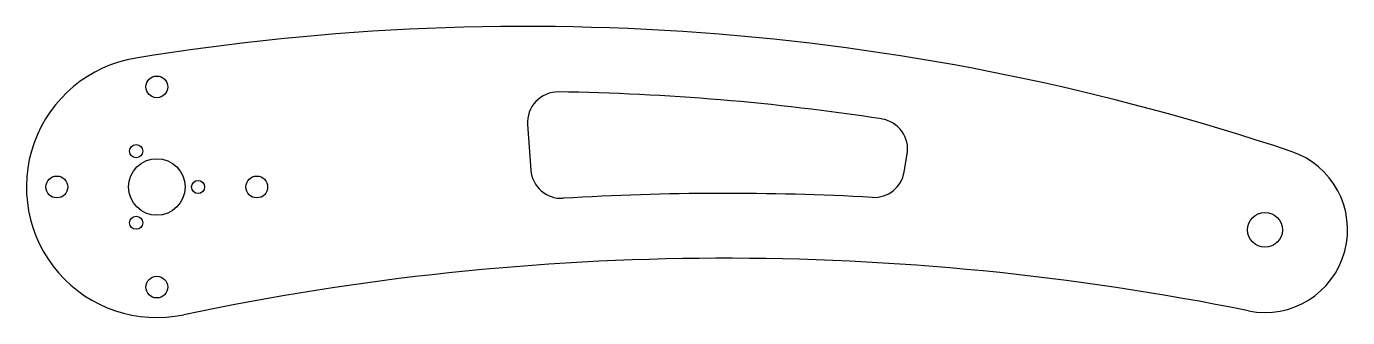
# Model space of a CAD drawing. Header units: millimetres. Extents: x -30 to 274, y -30 to 37.
import ezdxf

# ---------------------------------------------------------------- set-up
doc = ezdxf.new("R2010")
doc.units = ezdxf.units.MM

msp = doc.modelspace()

# ---------------------------------------------------------------- linework, layer by layer
at = {"color": 7, "linetype": 'Continuous', "lineweight": 25}
for p, q in [((85.3, 14.33), (86.05, 3.89)), ((171.94, 3.45), (172.63, 7.55))]:
    msp.add_line(p, q, dxfattribs=at)
for centre, radius in [((0, 23), 2.5), ((-4.75, 8.23), 1.5), ((0, 0), 6.5), ((-23, 0), 2.5), ((9.5, 0), 1.5), ((23, 0), 2.5), ((254.95, -9.85), 4), ((-4.75, -8.23), 1.5), ((0, -23), 2.5)]:
    msp.add_circle(centre, radius, dxfattribs=at)
for centre, radius, start, end in [((84.76, -518.11), 555, 71.487, 99.2908), ((0, 0), 30, 99.2908, 281.8888), ((92.28, 14.83), 7, 89.1913, 184.0955), ((84.76, -518.11), 540, 81.2626, 89.1913), ((165.73, 8.7), 7, 350.5101, 81.2626), ((254.95, -9.85), 19, 258.5257, 71.487), ((93.03, 4.39), 7, 184.0955, 273.4558), ((165.04, 4.6), 7, 266.8708, 350.5101), ((130.82, -621.38), 619.91, 86.87084, 93.45575), ((130.82, -621.38), 605, 78.52568, 101.88883)]:
    msp.add_arc(centre, radius, start, end, dxfattribs=at)

doc.saveas('drawing.dxf')
